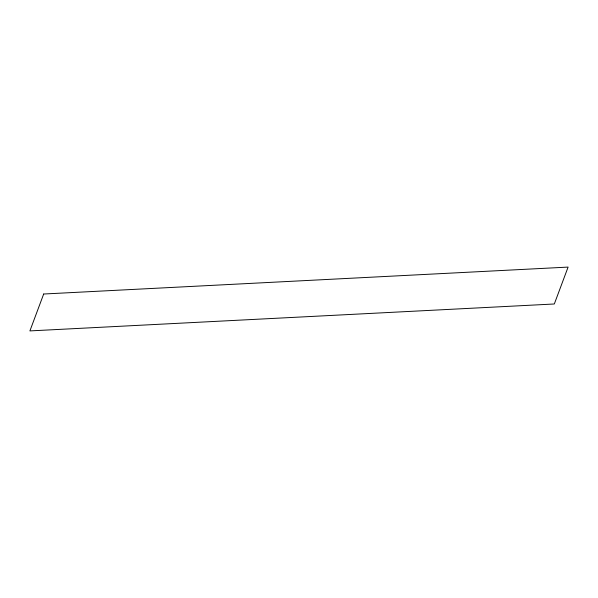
<?xml version="1.0" encoding="UTF-8"?>
<svg xmlns="http://www.w3.org/2000/svg" width="598" height="598" viewBox="0 0 598 598"><rect width="100%" height="100%" fill="white"/><g stroke="black" fill="none" stroke-linecap="round" stroke-linejoin="round"><path stroke-width="0.9" d="M43.684 294.014L29.9 330.911L554.316 303.986L568.1 267.089L43.684 294.014"/></g></svg>
